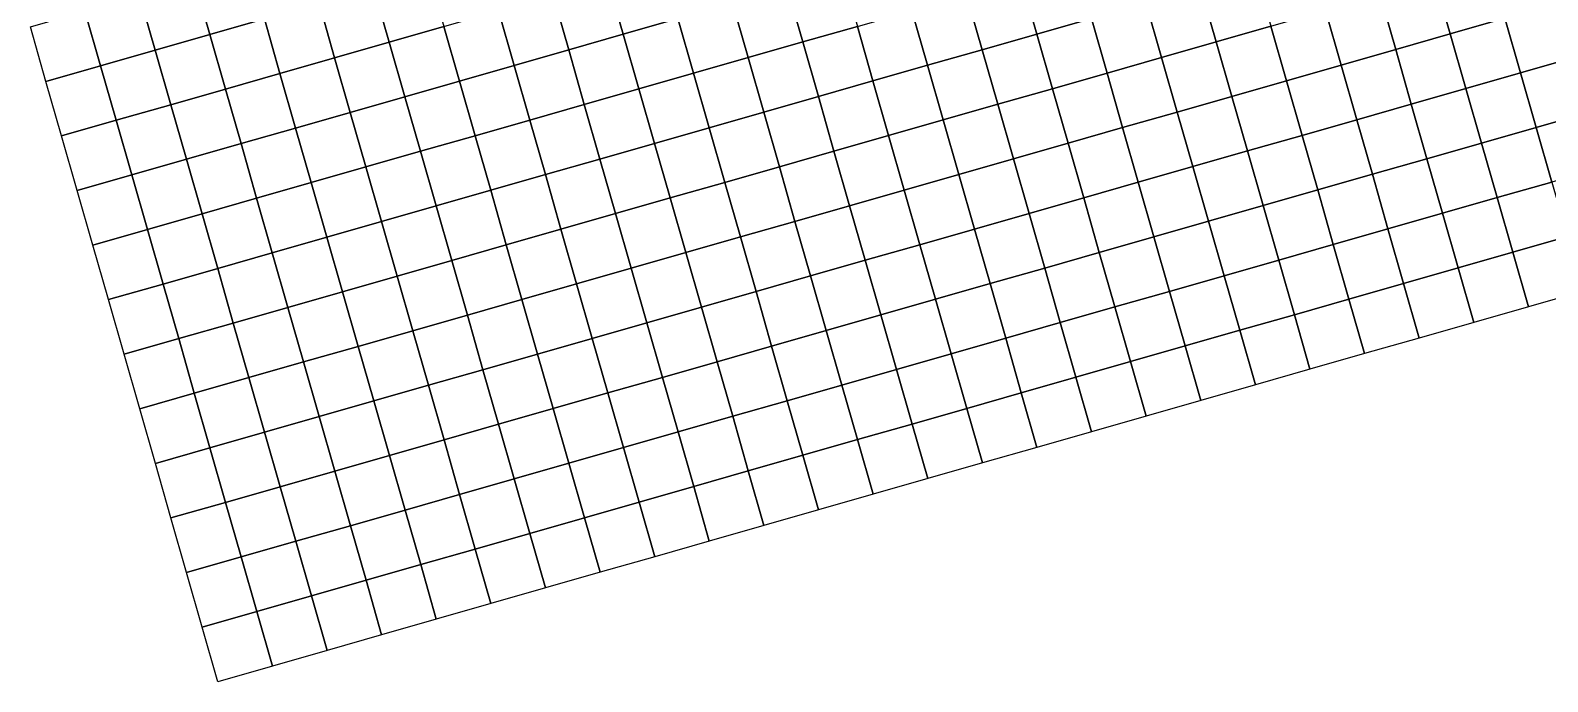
# Model space of a CAD drawing. Header units: metres. Extents: x -4.4 to 1.5, y 0.13 to 3.76.
# Drawn here: x -4.121 to -1.45, y 0.128 to 1.275 of the extents above; entities that cross this region are included whole.
import ezdxf

# ---------------------------------------------------------------- set-up
doc = ezdxf.new("R2010")
doc.units = ezdxf.units.M

msp = doc.modelspace()

# ---------------------------------------------------------------- linework, layer by layer
at = {"layer": 'A2_v2'}
for points in [[(-3.8325, 1.3638, -1.0514), (-3.7364, 1.3913, -1.0536), (-3.7089, 1.2952, -1.1254), (-3.805, 1.2677, -1.1233)], [(-3.1045, 1.3641, -1.1303), (-3.0084, 1.3916, -1.1192), (-2.9809, 1.2955, -1.1885), (-3.077, 1.268, -1.2004)], [(-2.3765, 1.3644, -1.2743), (-2.2804, 1.3919, -1.2756), (-2.2528, 1.2958, -1.3572), (-2.349, 1.2683, -1.3567)], [(-1.6485, 1.3647, -1.4597), (-1.5523, 1.3923, -1.4625), (-1.5248, 1.2961, -1.5474), (-1.621, 1.2686, -1.5443)], [(-3.9287, 1.3363, -1.0495), (-3.8325, 1.3638, -1.0514), (-3.805, 1.2677, -1.1233), (-3.9011, 1.2401, -1.1202)], [(-3.5166, 1.3502, -1.1271), (-3.4204, 1.3777, -1.1209), (-3.3929, 1.2816, -1.194), (-3.4891, 1.2541, -1.2027)], [(-3.2006, 1.3366, -1.1537), (-3.1045, 1.3641, -1.1303), (-3.077, 1.268, -1.2004), (-3.1731, 1.2405, -1.2289)], [(-2.7886, 1.3505, -1.1897), (-2.6924, 1.378, -1.1945), (-2.6649, 1.2819, -1.2677), (-2.7611, 1.2544, -1.2616)], [(-2.4726, 1.3369, -1.2731), (-2.3765, 1.3644, -1.2743), (-2.349, 1.2683, -1.3567), (-2.4451, 1.2408, -1.3546)], [(-2.0606, 1.3508, -1.363), (-1.9644, 1.3783, -1.3649), (-1.9369, 1.2822, -1.4496), (-2.033, 1.2547, -1.4468)], [(-1.7446, 1.3372, -1.456), (-1.6485, 1.3647, -1.4597), (-1.621, 1.2686, -1.5443), (-1.7171, 1.2411, -1.5411)], [(-4.0248, 1.3088, -1.0468), (-3.9287, 1.3363, -1.0495), (-3.9011, 1.2401, -1.1202), (-3.9973, 1.2126, -1.1165)], [(-3.6127, 1.3227, -1.1267), (-3.5166, 1.3502, -1.1271), (-3.4891, 1.2541, -1.2027), (-3.5852, 1.2265, -1.1977)], [(-3.2968, 1.3091, -1.177), (-3.2006, 1.3366, -1.1537), (-3.1731, 1.2405, -1.2289), (-3.2693, 1.2129, -1.2505)], [(-2.8847, 1.323, -1.186), (-2.7886, 1.3505, -1.1897), (-2.7611, 1.2544, -1.2616), (-2.8572, 1.2269, -1.2573)], [(-2.5688, 1.3094, -1.2717), (-2.4726, 1.3369, -1.2731), (-2.4451, 1.2408, -1.3546), (-2.5413, 1.2133, -1.3545)], [(-2.1567, 1.3233, -1.3607), (-2.0606, 1.3508, -1.363), (-2.033, 1.2547, -1.4468), (-2.1292, 1.2272, -1.4456)], [(-1.8408, 1.3097, -1.4532), (-1.7446, 1.3372, -1.456), (-1.7171, 1.2411, -1.5411), (-1.8133, 1.2136, -1.5374)], [(-3.7089, 1.2952, -1.1254), (-3.6127, 1.3227, -1.1267), (-3.5852, 1.2265, -1.1977), (-3.6814, 1.199, -1.1984)], [(-3.3929, 1.2816, -1.194), (-3.2968, 1.3091, -1.177), (-3.2693, 1.2129, -1.2505), (-3.3654, 1.1854, -1.2695)], [(-2.9809, 1.2955, -1.1885), (-2.8847, 1.323, -1.186), (-2.8572, 1.2269, -1.2573), (-2.9533, 1.1993, -1.26)], [(-2.6649, 1.2819, -1.2677), (-2.5688, 1.3094, -1.2717), (-2.5413, 1.2133, -1.3545), (-2.6374, 1.1857, -1.3483)], [(-2.2528, 1.2958, -1.3572), (-2.1567, 1.3233, -1.3607), (-2.1292, 1.2272, -1.4456), (-2.2253, 1.1997, -1.4432)], [(-1.9369, 1.2822, -1.4496), (-1.8408, 1.3097, -1.4532), (-1.8133, 1.2136, -1.5374), (-1.9094, 1.1861, -1.5335)], [(-1.5248, 1.2961, -1.5474), (-1.4287, 1.3236, -1.5518), (-1.4012, 1.2275, -1.6118), (-1.4973, 1.2, -1.6092)], [(-4.1209, 1.2813, -1.043), (-4.0248, 1.3088, -1.0468), (-3.9973, 1.2126, -1.1165), (-4.0934, 1.1851, -1.1124)], [(-3.805, 1.2677, -1.1233), (-3.7089, 1.2952, -1.1254), (-3.6814, 1.199, -1.1984), (-3.7775, 1.1715, -1.196)], [(-3.077, 1.268, -1.2004), (-2.9809, 1.2955, -1.1885), (-2.9533, 1.1993, -1.26), (-3.0495, 1.1718, -1.2724)], [(-2.349, 1.2683, -1.3567), (-2.2528, 1.2958, -1.3572), (-2.2253, 1.1997, -1.4432), (-2.3215, 1.1721, -1.44)], [(-1.621, 1.2686, -1.5443), (-1.5248, 1.2961, -1.5474), (-1.4973, 1.2, -1.6092), (-1.5935, 1.1725, -1.6068)], [(-3.9011, 1.2401, -1.1202), (-3.805, 1.2677, -1.1233), (-3.7775, 1.1715, -1.196), (-3.8736, 1.144, -1.1909)], [(-3.4891, 1.2541, -1.2027), (-3.3929, 1.2816, -1.194), (-3.3654, 1.1854, -1.2695), (-3.4616, 1.1579, -1.2765)], [(-3.1731, 1.2405, -1.2289), (-3.077, 1.268, -1.2004), (-3.0495, 1.1718, -1.2724), (-3.1456, 1.1443, -1.3009)], [(-2.7611, 1.2544, -1.2616), (-2.6649, 1.2819, -1.2677), (-2.6374, 1.1857, -1.3483), (-2.7335, 1.1582, -1.3413)], [(-2.4451, 1.2408, -1.3546), (-2.349, 1.2683, -1.3567), (-2.3215, 1.1721, -1.44), (-2.4176, 1.1446, -1.4362)], [(-2.033, 1.2547, -1.4468), (-1.9369, 1.2822, -1.4496), (-1.9094, 1.1861, -1.5335), (-2.0055, 1.1585, -1.5305)], [(-1.7171, 1.2411, -1.5411), (-1.621, 1.2686, -1.5443), (-1.5935, 1.1725, -1.6068), (-1.6896, 1.1449, -1.6044)], [(-3.9973, 1.2126, -1.1165), (-3.9011, 1.2401, -1.1202), (-3.8736, 1.144, -1.1909), (-3.9698, 1.1165, -1.187)], [(-3.5852, 1.2265, -1.1977), (-3.4891, 1.2541, -1.2027), (-3.4616, 1.1579, -1.2765), (-3.5577, 1.1304, -1.269)], [(-3.2693, 1.2129, -1.2505), (-3.1731, 1.2405, -1.2289), (-3.1456, 1.1443, -1.3009), (-3.2418, 1.1168, -1.3228)], [(-2.8572, 1.2269, -1.2573), (-2.7611, 1.2544, -1.2616), (-2.7335, 1.1582, -1.3413), (-2.8297, 1.1307, -1.3321)], [(-2.5413, 1.2133, -1.3545), (-2.4451, 1.2408, -1.3546), (-2.4176, 1.1446, -1.4362), (-2.5138, 1.1171, -1.4339)], [(-2.1292, 1.2272, -1.4456), (-2.033, 1.2547, -1.4468), (-2.0055, 1.1585, -1.5305), (-2.1017, 1.131, -1.5276)], [(-1.8133, 1.2136, -1.5374), (-1.7171, 1.2411, -1.5411), (-1.6896, 1.1449, -1.6044), (-1.7857, 1.1174, -1.6017)], [(-4.0934, 1.1851, -1.1124), (-3.9973, 1.2126, -1.1165), (-3.9698, 1.1165, -1.187), (-4.0659, 1.089, -1.1839)], [(-3.6814, 1.199, -1.1984), (-3.5852, 1.2265, -1.1977), (-3.5577, 1.1304, -1.269), (-3.6538, 1.1029, -1.2691)], [(-3.3654, 1.1854, -1.2695), (-3.2693, 1.2129, -1.2505), (-3.2418, 1.1168, -1.3228), (-3.3379, 1.0893, -1.338)], [(-2.9533, 1.1993, -1.26), (-2.8572, 1.2269, -1.2573), (-2.8297, 1.1307, -1.3321), (-2.9258, 1.1032, -1.3297)], [(-2.6374, 1.1857, -1.3483), (-2.5413, 1.2133, -1.3545), (-2.5138, 1.1171, -1.4339), (-2.6099, 1.0896, -1.4228)], [(-2.2253, 1.1997, -1.4432), (-2.1292, 1.2272, -1.4456), (-2.1017, 1.131, -1.5276), (-2.1978, 1.1035, -1.5264)], [(-1.9094, 1.1861, -1.5335), (-1.8133, 1.2136, -1.5374), (-1.7857, 1.1174, -1.6017), (-1.8819, 1.0899, -1.5995)], [(-1.4973, 1.2, -1.6092), (-1.4012, 1.2275, -1.6118), (-1.3737, 1.1313, -1.6701), (-1.4698, 1.1038, -1.6676)], [(-3.7775, 1.1715, -1.196), (-3.6814, 1.199, -1.1984), (-3.6538, 1.1029, -1.2691), (-3.75, 1.0754, -1.2669)], [(-3.4616, 1.1579, -1.2765), (-3.3654, 1.1854, -1.2695), (-3.3379, 1.0893, -1.338), (-3.434, 1.0618, -1.3472)], [(-3.0495, 1.1718, -1.2724), (-2.9533, 1.1993, -1.26), (-2.9258, 1.1032, -1.3297), (-3.022, 1.0757, -1.3414)], [(-2.7335, 1.1582, -1.3413), (-2.6374, 1.1857, -1.3483), (-2.6099, 1.0896, -1.4228), (-2.706, 1.0621, -1.4145)], [(-2.3215, 1.1721, -1.44), (-2.2253, 1.1997, -1.4432), (-2.1978, 1.1035, -1.5264), (-2.294, 1.076, -1.5255)], [(-2.0055, 1.1585, -1.5305), (-1.9094, 1.1861, -1.5335), (-1.8819, 1.0899, -1.5995), (-1.978, 1.0624, -1.5964)], [(-1.5935, 1.1725, -1.6068), (-1.4973, 1.2, -1.6092), (-1.4698, 1.1038, -1.6676), (-1.5659, 1.0763, -1.6661)], [(-3.8736, 1.144, -1.1909), (-3.7775, 1.1715, -1.196), (-3.75, 1.0754, -1.2669), (-3.8461, 1.0479, -1.2624)], [(-3.5577, 1.1304, -1.269), (-3.4616, 1.1579, -1.2765), (-3.434, 1.0618, -1.3472), (-3.5302, 1.0343, -1.3412)], [(-3.1456, 1.1443, -1.3009), (-3.0495, 1.1718, -1.2724), (-3.022, 1.0757, -1.3414), (-3.1181, 1.0482, -1.3619)], [(-2.8297, 1.1307, -1.3321), (-2.7335, 1.1582, -1.3413), (-2.706, 1.0621, -1.4145), (-2.8022, 1.0346, -1.4052)], [(-2.4176, 1.1446, -1.4362), (-2.3215, 1.1721, -1.44), (-2.294, 1.076, -1.5255), (-2.3901, 1.0485, -1.5215)], [(-2.1017, 1.131, -1.5276), (-2.0055, 1.1585, -1.5305), (-1.978, 1.0624, -1.5964), (-2.0742, 1.0349, -1.5946)], [(-1.6896, 1.1449, -1.6044), (-1.5935, 1.1725, -1.6068), (-1.5659, 1.0763, -1.6661), (-1.6621, 1.0488, -1.6649)], [(-3.9698, 1.1165, -1.187), (-3.8736, 1.144, -1.1909), (-3.8461, 1.0479, -1.2624), (-3.9423, 1.0203, -1.2592)], [(-3.6538, 1.1029, -1.2691), (-3.5577, 1.1304, -1.269), (-3.5302, 1.0343, -1.3412), (-3.6263, 1.0068, -1.3409)], [(-3.2418, 1.1168, -1.3228), (-3.1456, 1.1443, -1.3009), (-3.1181, 1.0482, -1.3619), (-3.2142, 1.0207, -1.3799)], [(-2.9258, 1.1032, -1.3297), (-2.8297, 1.1307, -1.3321), (-2.8022, 1.0346, -1.4052), (-2.8983, 1.0071, -1.4033)], [(-2.5138, 1.1171, -1.4339), (-2.4176, 1.1446, -1.4362), (-2.3901, 1.0485, -1.5215), (-2.4862, 1.021, -1.5185)], [(-2.1978, 1.1035, -1.5264), (-2.1017, 1.131, -1.5276), (-2.0742, 1.0349, -1.5946), (-2.1703, 1.0074, -1.594)], [(-1.7857, 1.1174, -1.6017), (-1.6896, 1.1449, -1.6044), (-1.6621, 1.0488, -1.6649), (-1.7582, 1.0213, -1.6637)], [(-1.4698, 1.1038, -1.6676), (-1.3737, 1.1313, -1.6701), (-1.3462, 1.0352, -1.7242), (-1.4423, 1.0077, -1.7229)], [(-4.0659, 1.089, -1.1839), (-3.9698, 1.1165, -1.187), (-3.9423, 1.0203, -1.2592), (-4.0384, 0.9928, -1.2567)], [(-3.75, 1.0754, -1.2669), (-3.6538, 1.1029, -1.2691), (-3.6263, 1.0068, -1.3409), (-3.7225, 0.9792, -1.3388)], [(-3.3379, 1.0893, -1.338), (-3.2418, 1.1168, -1.3228), (-3.2142, 1.0207, -1.3799), (-3.3104, 0.9932, -1.3997)], [(-3.022, 1.0757, -1.3414), (-2.9258, 1.1032, -1.3297), (-2.8983, 1.0071, -1.4033), (-2.9945, 0.9796, -1.4141)], [(-2.6099, 1.0896, -1.4228), (-2.5138, 1.1171, -1.4339), (-2.4862, 1.021, -1.5185), (-2.5824, 0.9935, -1.5103)], [(-2.294, 1.076, -1.5255), (-2.1978, 1.1035, -1.5264), (-2.1703, 1.0074, -1.594), (-2.2664, 0.9799, -1.5933)], [(-1.8819, 1.0899, -1.5995), (-1.7857, 1.1174, -1.6017), (-1.7582, 1.0213, -1.6637), (-1.8544, 0.9938, -1.662)], [(-1.5659, 1.0763, -1.6661), (-1.4698, 1.1038, -1.6676), (-1.4423, 1.0077, -1.7229), (-1.5384, 0.9802, -1.7225)], [(-3.8461, 1.0479, -1.2624), (-3.75, 1.0754, -1.2669), (-3.7225, 0.9792, -1.3388), (-3.8186, 0.9517, -1.3342)], [(-3.434, 1.0618, -1.3472), (-3.3379, 1.0893, -1.338), (-3.3104, 0.9932, -1.3997), (-3.4065, 0.9656, -1.4079)], [(-3.1181, 1.0482, -1.3619), (-3.022, 1.0757, -1.3414), (-2.9945, 0.9796, -1.4141), (-3.0906, 0.952, -1.4292)], [(-2.706, 1.0621, -1.4145), (-2.6099, 1.0896, -1.4228), (-2.5824, 0.9935, -1.5103), (-2.6785, 0.966, -1.5003)], [(-2.3901, 1.0485, -1.5215), (-2.294, 1.076, -1.5255), (-2.2664, 0.9799, -1.5933), (-2.3626, 0.9524, -1.5915)], [(-1.978, 1.0624, -1.5964), (-1.8819, 1.0899, -1.5995), (-1.8544, 0.9938, -1.662), (-1.9505, 0.9663, -1.6604)], [(-1.6621, 1.0488, -1.6649), (-1.5659, 1.0763, -1.6661), (-1.5384, 0.9802, -1.7225), (-1.6346, 0.9527, -1.7226)], [(-3.9423, 1.0203, -1.2592), (-3.8461, 1.0479, -1.2624), (-3.8186, 0.9517, -1.3342), (-3.9147, 0.9242, -1.3309)], [(-3.5302, 1.0343, -1.3412), (-3.434, 1.0618, -1.3472), (-3.4065, 0.9656, -1.4079), (-3.5027, 0.9381, -1.4097)], [(-3.2142, 1.0207, -1.3799), (-3.1181, 1.0482, -1.3619), (-3.0906, 0.952, -1.4292), (-3.1867, 0.9245, -1.4464)], [(-2.8022, 1.0346, -1.4052), (-2.706, 1.0621, -1.4145), (-2.6785, 0.966, -1.5003), (-2.7747, 0.9384, -1.4874)], [(-2.4862, 1.021, -1.5185), (-2.3901, 1.0485, -1.5215), (-2.3626, 0.9524, -1.5915), (-2.4587, 0.9248, -1.5901)], [(-2.0742, 1.0349, -1.5946), (-1.978, 1.0624, -1.5964), (-1.9505, 0.9663, -1.6604), (-2.0466, 0.9388, -1.6597)], [(-1.7582, 1.0213, -1.6637), (-1.6621, 1.0488, -1.6649), (-1.6346, 0.9527, -1.7226), (-1.7307, 0.9252, -1.7217)], [(-4.0384, 0.9928, -1.2567), (-3.9423, 1.0203, -1.2592), (-3.9147, 0.9242, -1.3309), (-4.0109, 0.8967, -1.3284)], [(-3.6263, 1.0068, -1.3409), (-3.5302, 1.0343, -1.3412), (-3.5027, 0.9381, -1.4097), (-3.5988, 0.9106, -1.4104)], [(-3.3104, 0.9932, -1.3997), (-3.2142, 1.0207, -1.3799), (-3.1867, 0.9245, -1.4464), (-3.2829, 0.897, -1.4621)], [(-2.8983, 1.0071, -1.4033), (-2.8022, 1.0346, -1.4052), (-2.7747, 0.9384, -1.4874), (-2.8708, 0.9109, -1.4826)], [(-2.5824, 0.9935, -1.5103), (-2.4862, 1.021, -1.5185), (-2.4587, 0.9248, -1.5901), (-2.5549, 0.8973, -1.5876)], [(-2.1703, 1.0074, -1.594), (-2.0742, 1.0349, -1.5946), (-2.0466, 0.9388, -1.6597), (-2.1428, 0.9112, -1.658)], [(-1.8544, 0.9938, -1.662), (-1.7582, 1.0213, -1.6637), (-1.7307, 0.9252, -1.7217), (-1.8269, 0.8976, -1.7211)], [(-3.7225, 0.9792, -1.3388), (-3.6263, 1.0068, -1.3409), (-3.5988, 0.9106, -1.4104), (-3.695, 0.8831, -1.4101)], [(-3.4065, 0.9656, -1.4079), (-3.3104, 0.9932, -1.3997), (-3.2829, 0.897, -1.4621), (-3.379, 0.8695, -1.4718)], [(-2.9945, 0.9796, -1.4141), (-2.8983, 1.0071, -1.4033), (-2.8708, 0.9109, -1.4826), (-2.9669, 0.8834, -1.4875)], [(-2.6785, 0.966, -1.5003), (-2.5824, 0.9935, -1.5103), (-2.5549, 0.8973, -1.5876), (-2.651, 0.8698, -1.5795)], [(-2.2664, 0.9799, -1.5933), (-2.1703, 1.0074, -1.594), (-2.1428, 0.9112, -1.658), (-2.2389, 0.8837, -1.6578)], [(-1.9505, 0.9663, -1.6604), (-1.8544, 0.9938, -1.662), (-1.8269, 0.8976, -1.7211), (-1.923, 0.8701, -1.7213)], [(-1.5384, 0.9802, -1.7225), (-1.4423, 1.0077, -1.7229), (-1.4148, 0.9116, -1.7618), (-1.5109, 0.884, -1.7627)], [(-3.8186, 0.9517, -1.3342), (-3.7225, 0.9792, -1.3388), (-3.695, 0.8831, -1.4101), (-3.7911, 0.8556, -1.4059)], [(-3.5027, 0.9381, -1.4097), (-3.4065, 0.9656, -1.4079), (-3.379, 0.8695, -1.4718), (-3.4752, 0.842, -1.4773)], [(-3.0906, 0.952, -1.4292), (-2.9945, 0.9796, -1.4141), (-2.9669, 0.8834, -1.4875), (-3.0631, 0.8559, -1.4983)], [(-2.7747, 0.9384, -1.4874), (-2.6785, 0.966, -1.5003), (-2.651, 0.8698, -1.5795), (-2.7471, 0.8423, -1.5681)], [(-2.3626, 0.9524, -1.5915), (-2.2664, 0.9799, -1.5933), (-2.2389, 0.8837, -1.6578), (-2.3351, 0.8562, -1.6563)], [(-2.0466, 0.9388, -1.6597), (-1.9505, 0.9663, -1.6604), (-1.923, 0.8701, -1.7213), (-2.0191, 0.8426, -1.7204)], [(-1.6346, 0.9527, -1.7226), (-1.5384, 0.9802, -1.7225), (-1.5109, 0.884, -1.7627), (-1.6071, 0.8565, -1.763)], [(-3.9147, 0.9242, -1.3309), (-3.8186, 0.9517, -1.3342), (-3.7911, 0.8556, -1.4059), (-3.8872, 0.8281, -1.4029)], [(-3.5988, 0.9106, -1.4104), (-3.5027, 0.9381, -1.4097), (-3.4752, 0.842, -1.4773), (-3.5713, 0.8145, -1.4775)], [(-3.1867, 0.9245, -1.4464), (-3.0906, 0.952, -1.4292), (-3.0631, 0.8559, -1.4983), (-3.1592, 0.8284, -1.5114)], [(-2.8708, 0.9109, -1.4826), (-2.7747, 0.9384, -1.4874), (-2.7471, 0.8423, -1.5681), (-2.8433, 0.8148, -1.5625)], [(-2.4587, 0.9248, -1.5901), (-2.3626, 0.9524, -1.5915), (-2.3351, 0.8562, -1.6563), (-2.4312, 0.8287, -1.6546)], [(-2.1428, 0.9112, -1.658), (-2.0466, 0.9388, -1.6597), (-2.0191, 0.8426, -1.7204), (-2.1153, 0.8151, -1.7206)], [(-1.7307, 0.9252, -1.7217), (-1.6346, 0.9527, -1.7226), (-1.6071, 0.8565, -1.763), (-1.7032, 0.829, -1.7637)], [(-4.0109, 0.8967, -1.3284), (-3.9147, 0.9242, -1.3309), (-3.8872, 0.8281, -1.4029), (-3.9834, 0.8006, -1.4009)], [(-3.695, 0.8831, -1.4101), (-3.5988, 0.9106, -1.4104), (-3.5713, 0.8145, -1.4775), (-3.6674, 0.787, -1.4786)], [(-3.2829, 0.897, -1.4621), (-3.1867, 0.9245, -1.4464), (-3.1592, 0.8284, -1.5114), (-3.2554, 0.8009, -1.5247)], [(-2.9669, 0.8834, -1.4875), (-2.8708, 0.9109, -1.4826), (-2.8433, 0.8148, -1.5625), (-2.9394, 0.7873, -1.5658)], [(-2.5549, 0.8973, -1.5876), (-2.4587, 0.9248, -1.5901), (-2.4312, 0.8287, -1.6546), (-2.5274, 0.8012, -1.6545)], [(-2.2389, 0.8837, -1.6578), (-2.1428, 0.9112, -1.658), (-2.1153, 0.8151, -1.7206), (-2.2114, 0.7876, -1.7205)], [(-1.8269, 0.8976, -1.7211), (-1.7307, 0.9252, -1.7217), (-1.7032, 0.829, -1.7637), (-1.7993, 0.8015, -1.7648)], [(-1.5109, 0.884, -1.7627), (-1.4148, 0.9116, -1.7618), (-1.3873, 0.8154, -1.7859), (-1.4834, 0.7879, -1.7873)], [(-3.7911, 0.8556, -1.4059), (-3.695, 0.8831, -1.4101), (-3.6674, 0.787, -1.4786), (-3.7636, 0.7594, -1.4755)], [(-3.379, 0.8695, -1.4718), (-3.2829, 0.897, -1.4621), (-3.2554, 0.8009, -1.5247), (-3.3515, 0.7734, -1.5323)], [(-3.0631, 0.8559, -1.4983), (-2.9669, 0.8834, -1.4875), (-2.9394, 0.7873, -1.5658), (-3.0356, 0.7598, -1.5724)], [(-2.651, 0.8698, -1.5795), (-2.5549, 0.8973, -1.5876), (-2.5274, 0.8012, -1.6545), (-2.6235, 0.7737, -1.6499)], [(-2.3351, 0.8562, -1.6563), (-2.2389, 0.8837, -1.6578), (-2.2114, 0.7876, -1.7205), (-2.3076, 0.7601, -1.7199)], [(-1.923, 0.8701, -1.7213), (-1.8269, 0.8976, -1.7211), (-1.7993, 0.8015, -1.7648), (-1.8955, 0.774, -1.7651)], [(-1.6071, 0.8565, -1.763), (-1.5109, 0.884, -1.7627), (-1.4834, 0.7879, -1.7873), (-1.5795, 0.7604, -1.7888)], [(-3.8872, 0.8281, -1.4029), (-3.7911, 0.8556, -1.4059), (-3.7636, 0.7594, -1.4755), (-3.8597, 0.7319, -1.4739)], [(-3.4752, 0.842, -1.4773), (-3.379, 0.8695, -1.4718), (-3.3515, 0.7734, -1.5323), (-3.4476, 0.7458, -1.5366)], [(-3.1592, 0.8284, -1.5114), (-3.0631, 0.8559, -1.4983), (-3.0356, 0.7598, -1.5724), (-3.1317, 0.7322, -1.583)], [(-2.7471, 0.8423, -1.5681), (-2.651, 0.8698, -1.5795), (-2.6235, 0.7737, -1.6499), (-2.7196, 0.7462, -1.6412)], [(-2.4312, 0.8287, -1.6546), (-2.3351, 0.8562, -1.6563), (-2.3076, 0.7601, -1.7199), (-2.4037, 0.7326, -1.7199)], [(-2.0191, 0.8426, -1.7204), (-1.923, 0.8701, -1.7213), (-1.8955, 0.774, -1.7651), (-1.9916, 0.7465, -1.7658)], [(-1.7032, 0.829, -1.7637), (-1.6071, 0.8565, -1.763), (-1.5795, 0.7604, -1.7888), (-1.6757, 0.7329, -1.7904)], [(-3.5713, 0.8145, -1.4775), (-3.4752, 0.842, -1.4773), (-3.4476, 0.7458, -1.5366), (-3.5438, 0.7183, -1.5371)], [(-3.2554, 0.8009, -1.5247), (-3.1592, 0.8284, -1.5114), (-3.1317, 0.7322, -1.583), (-3.2278, 0.7047, -1.5918)], [(-2.8433, 0.8148, -1.5625), (-2.7471, 0.8423, -1.5681), (-2.7196, 0.7462, -1.6412), (-2.8158, 0.7186, -1.6395)], [(-2.5274, 0.8012, -1.6545), (-2.4312, 0.8287, -1.6546), (-2.4037, 0.7326, -1.7199), (-2.4998, 0.705, -1.7218)], [(-2.1153, 0.8151, -1.7206), (-2.0191, 0.8426, -1.7204), (-1.9916, 0.7465, -1.7658), (-2.0878, 0.719, -1.7668)], [(-1.7993, 0.8015, -1.7648), (-1.7032, 0.829, -1.7637), (-1.6757, 0.7329, -1.7904), (-1.7718, 0.7054, -1.7928)], [(-3.9834, 0.8006, -1.4009), (-3.8872, 0.8281, -1.4029), (-3.8597, 0.7319, -1.4739), (-3.9559, 0.7044, -1.4725)], [(-3.6674, 0.787, -1.4786), (-3.5713, 0.8145, -1.4775), (-3.5438, 0.7183, -1.5371), (-3.6399, 0.6908, -1.538)], [(-2.9394, 0.7873, -1.5658), (-2.8433, 0.8148, -1.5625), (-2.8158, 0.7186, -1.6395), (-2.9119, 0.6911, -1.644)], [(-2.2114, 0.7876, -1.7205), (-2.1153, 0.8151, -1.7206), (-2.0878, 0.719, -1.7668), (-2.1839, 0.6914, -1.7674)], [(-1.8955, 0.774, -1.7651), (-1.7993, 0.8015, -1.7648), (-1.7718, 0.7054, -1.7928), (-1.868, 0.6778, -1.7943)], [(-3.7636, 0.7594, -1.4755), (-3.6674, 0.787, -1.4786), (-3.6399, 0.6908, -1.538), (-3.7361, 0.6633, -1.5375)], [(-3.3515, 0.7734, -1.5323), (-3.2554, 0.8009, -1.5247), (-3.2278, 0.7047, -1.5918), (-3.324, 0.6772, -1.5978)], [(-3.0356, 0.7598, -1.5724), (-2.9394, 0.7873, -1.5658), (-2.9119, 0.6911, -1.644), (-3.0081, 0.6636, -1.6522)], [(-2.6235, 0.7737, -1.6499), (-2.5274, 0.8012, -1.6545), (-2.4998, 0.705, -1.7218), (-2.596, 0.6775, -1.719)], [(-2.3076, 0.7601, -1.7199), (-2.2114, 0.7876, -1.7205), (-2.1839, 0.6914, -1.7674), (-2.28, 0.6639, -1.768)], [(-3.8597, 0.7319, -1.4739), (-3.7636, 0.7594, -1.4755), (-3.7361, 0.6633, -1.5375), (-3.8322, 0.6358, -1.5378)], [(-3.4476, 0.7458, -1.5366), (-3.3515, 0.7734, -1.5323), (-3.324, 0.6772, -1.5978), (-3.4201, 0.6497, -1.6006)], [(-3.1317, 0.7322, -1.583), (-3.0356, 0.7598, -1.5724), (-3.0081, 0.6636, -1.6522), (-3.1042, 0.6361, -1.658)], [(-2.7196, 0.7462, -1.6412), (-2.6235, 0.7737, -1.6499), (-2.596, 0.6775, -1.719), (-2.6921, 0.65, -1.7155)], [(-2.4037, 0.7326, -1.7199), (-2.3076, 0.7601, -1.7199), (-2.28, 0.6639, -1.768), (-2.3762, 0.6364, -1.7717)], [(-1.9916, 0.7465, -1.7658), (-1.8955, 0.774, -1.7651), (-1.868, 0.6778, -1.7943), (-1.9641, 0.6503, -1.7961)], [(-3.9559, 0.7044, -1.4725), (-3.8597, 0.7319, -1.4739), (-3.8322, 0.6358, -1.5378), (-3.9283, 0.6083, -1.5386)], [(-3.5438, 0.7183, -1.5371), (-3.4476, 0.7458, -1.5366), (-3.4201, 0.6497, -1.6006), (-3.5163, 0.6222, -1.6023)], [(-3.2278, 0.7047, -1.5918), (-3.1317, 0.7322, -1.583), (-3.1042, 0.6361, -1.658), (-3.2003, 0.6086, -1.6628)], [(-2.8158, 0.7186, -1.6395), (-2.7196, 0.7462, -1.6412), (-2.6921, 0.65, -1.7155), (-2.7883, 0.6225, -1.7186)], [(-2.4998, 0.705, -1.7218), (-2.4037, 0.7326, -1.7199), (-2.3762, 0.6364, -1.7717), (-2.4723, 0.6089, -1.7748)], [(-2.0878, 0.719, -1.7668), (-1.9916, 0.7465, -1.7658), (-1.9641, 0.6503, -1.7961), (-2.0602, 0.6228, -1.798)], [(-3.6399, 0.6908, -1.538), (-3.5438, 0.7183, -1.5371), (-3.5163, 0.6222, -1.6023), (-3.6124, 0.5947, -1.6034)], [(-3.324, 0.6772, -1.5978), (-3.2278, 0.7047, -1.5918), (-3.2003, 0.6086, -1.6628), (-3.2965, 0.5811, -1.6657)], [(-2.9119, 0.6911, -1.644), (-2.8158, 0.7186, -1.6395), (-2.7883, 0.6225, -1.7186), (-2.8844, 0.595, -1.7244)], [(-2.596, 0.6775, -1.719), (-2.4998, 0.705, -1.7218), (-2.4723, 0.6089, -1.7748), (-2.5685, 0.5814, -1.7752)], [(-2.1839, 0.6914, -1.7674), (-2.0878, 0.719, -1.7668), (-2.0602, 0.6228, -1.798), (-2.1564, 0.5953, -1.7999)], [(-3.7361, 0.6633, -1.5375), (-3.6399, 0.6908, -1.538), (-3.6124, 0.5947, -1.6034), (-3.7086, 0.5672, -1.6037)], [(-3.4201, 0.6497, -1.6006), (-3.324, 0.6772, -1.5978), (-3.2965, 0.5811, -1.6657), (-3.3926, 0.5536, -1.6669)], [(-3.0081, 0.6636, -1.6522), (-2.9119, 0.6911, -1.644), (-2.8844, 0.595, -1.7244), (-2.9805, 0.5675, -1.7372)], [(-2.6921, 0.65, -1.7155), (-2.596, 0.6775, -1.719), (-2.5685, 0.5814, -1.7752), (-2.6646, 0.5539, -1.7772)], [(-2.28, 0.6639, -1.768), (-2.1839, 0.6914, -1.7674), (-2.1564, 0.5953, -1.7999), (-2.2525, 0.5678, -1.8031)], [(-3.8322, 0.6358, -1.5378), (-3.7361, 0.6633, -1.5375), (-3.7086, 0.5672, -1.6037), (-3.8047, 0.5396, -1.6045)], [(-3.5163, 0.6222, -1.6023), (-3.4201, 0.6497, -1.6006), (-3.3926, 0.5536, -1.6669), (-3.4888, 0.526, -1.6682)], [(-3.1042, 0.6361, -1.658), (-3.0081, 0.6636, -1.6522), (-2.9805, 0.5675, -1.7372), (-3.0767, 0.54, -1.7377)], [(-2.7883, 0.6225, -1.7186), (-2.6921, 0.65, -1.7155), (-2.6646, 0.5539, -1.7772), (-2.7607, 0.5264, -1.7823)], [(-2.3762, 0.6364, -1.7717), (-2.28, 0.6639, -1.768), (-2.2525, 0.5678, -1.8031), (-2.3487, 0.5403, -1.811)], [(-3.9283, 0.6083, -1.5386), (-3.8322, 0.6358, -1.5378), (-3.8047, 0.5396, -1.6045), (-3.9008, 0.5121, -1.6056)], [(-3.6124, 0.5947, -1.6034), (-3.5163, 0.6222, -1.6023), (-3.4888, 0.526, -1.6682), (-3.5849, 0.4985, -1.669)], [(-3.2003, 0.6086, -1.6628), (-3.1042, 0.6361, -1.658), (-3.0767, 0.54, -1.7377), (-3.1728, 0.5124, -1.7371)], [(-2.8844, 0.595, -1.7244), (-2.7883, 0.6225, -1.7186), (-2.7607, 0.5264, -1.7823), (-2.8569, 0.4988, -1.7961)], [(-2.4723, 0.6089, -1.7748), (-2.3762, 0.6364, -1.7717), (-2.3487, 0.5403, -1.811), (-2.4448, 0.5128, -1.8161)], [(-3.7086, 0.5672, -1.6037), (-3.6124, 0.5947, -1.6034), (-3.5849, 0.4985, -1.669), (-3.681, 0.471, -1.6702)], [(-3.2965, 0.5811, -1.6657), (-3.2003, 0.6086, -1.6628), (-3.1728, 0.5124, -1.7371), (-3.269, 0.4849, -1.7343)], [(-2.9805, 0.5675, -1.7372), (-2.8844, 0.595, -1.7244), (-2.8569, 0.4988, -1.7961), (-2.953, 0.4713, -1.7985)], [(-2.5685, 0.5814, -1.7752), (-2.4723, 0.6089, -1.7748), (-2.4448, 0.5128, -1.8161), (-2.541, 0.4852, -1.8192)], [(-3.8047, 0.5396, -1.6045), (-3.7086, 0.5672, -1.6037), (-3.681, 0.471, -1.6702), (-3.7772, 0.4435, -1.6716)], [(-3.3926, 0.5536, -1.6669), (-3.2965, 0.5811, -1.6657), (-3.269, 0.4849, -1.7343), (-3.3651, 0.4574, -1.7337)], [(-3.0767, 0.54, -1.7377), (-2.9805, 0.5675, -1.7372), (-2.953, 0.4713, -1.7985), (-3.0492, 0.4438, -1.8014)], [(-2.6646, 0.5539, -1.7772), (-2.5685, 0.5814, -1.7752), (-2.541, 0.4852, -1.8192), (-2.6371, 0.4577, -1.8225)], [(-3.9008, 0.5121, -1.6056), (-3.8047, 0.5396, -1.6045), (-3.7772, 0.4435, -1.6716), (-3.8733, 0.416, -1.6729)], [(-3.4888, 0.526, -1.6682), (-3.3926, 0.5536, -1.6669), (-3.3651, 0.4574, -1.7337), (-3.4612, 0.4299, -1.7333)], [(-3.1728, 0.5124, -1.7371), (-3.0767, 0.54, -1.7377), (-3.0492, 0.4438, -1.8014), (-3.1453, 0.4163, -1.7953)], [(-2.7607, 0.5264, -1.7823), (-2.6646, 0.5539, -1.7772), (-2.6371, 0.4577, -1.8225), (-2.7332, 0.4302, -1.8276)], [(-3.5849, 0.4985, -1.669), (-3.4888, 0.526, -1.6682), (-3.4612, 0.4299, -1.7333), (-3.5574, 0.4024, -1.734)], [(-3.269, 0.4849, -1.7343), (-3.1728, 0.5124, -1.7371), (-3.1453, 0.4163, -1.7953), (-3.2414, 0.3888, -1.7911)], [(-2.8569, 0.4988, -1.7961), (-2.7607, 0.5264, -1.7823), (-2.7332, 0.4302, -1.8276), (-2.8294, 0.4027, -1.8423)], [(-3.681, 0.471, -1.6702), (-3.5849, 0.4985, -1.669), (-3.5574, 0.4024, -1.734), (-3.6535, 0.3749, -1.7362)], [(-3.3651, 0.4574, -1.7337), (-3.269, 0.4849, -1.7343), (-3.2414, 0.3888, -1.7911), (-3.3376, 0.3613, -1.7897)], [(-2.953, 0.4713, -1.7985), (-2.8569, 0.4988, -1.7961), (-2.8294, 0.4027, -1.8423), (-2.9255, 0.3752, -1.8487)], [(-3.7772, 0.4435, -1.6716), (-3.681, 0.471, -1.6702), (-3.6535, 0.3749, -1.7362), (-3.7497, 0.3474, -1.7381)], [(-3.4612, 0.4299, -1.7333), (-3.3651, 0.4574, -1.7337), (-3.3376, 0.3613, -1.7897), (-3.4337, 0.3338, -1.7888)], [(-3.0492, 0.4438, -1.8014), (-2.953, 0.4713, -1.7985), (-2.9255, 0.3752, -1.8487), (-3.0217, 0.3477, -1.8478)], [(-3.8733, 0.416, -1.6729), (-3.7772, 0.4435, -1.6716), (-3.7497, 0.3474, -1.7381), (-3.8458, 0.3199, -1.7396)], [(-3.5574, 0.4024, -1.734), (-3.4612, 0.4299, -1.7333), (-3.4337, 0.3338, -1.7888), (-3.5299, 0.3063, -1.7887)], [(-3.1453, 0.4163, -1.7953), (-3.0492, 0.4438, -1.8014), (-3.0217, 0.3477, -1.8478), (-3.1178, 0.3202, -1.8453)], [(-3.6535, 0.3749, -1.7362), (-3.5574, 0.4024, -1.734), (-3.5299, 0.3063, -1.7887), (-3.626, 0.2787, -1.7895)], [(-3.2414, 0.3888, -1.7911), (-3.1453, 0.4163, -1.7953), (-3.1178, 0.3202, -1.8453), (-3.2139, 0.2927, -1.8417)], [(-3.7497, 0.3474, -1.7381), (-3.6535, 0.3749, -1.7362), (-3.626, 0.2787, -1.7895), (-3.7222, 0.2512, -1.7905)], [(-3.3376, 0.3613, -1.7897), (-3.2414, 0.3888, -1.7911), (-3.2139, 0.2927, -1.8417), (-3.3101, 0.2651, -1.8376)], [(-3.8458, 0.3199, -1.7396), (-3.7497, 0.3474, -1.7381), (-3.7222, 0.2512, -1.7905), (-3.8183, 0.2237, -1.7926)], [(-3.4337, 0.3338, -1.7888), (-3.3376, 0.3613, -1.7897), (-3.3101, 0.2651, -1.8376), (-3.4062, 0.2376, -1.8382)], [(-3.5299, 0.3063, -1.7887), (-3.4337, 0.3338, -1.7888), (-3.4062, 0.2376, -1.8382), (-3.5024, 0.2101, -1.838)], [(-3.626, 0.2787, -1.7895), (-3.5299, 0.3063, -1.7887), (-3.5024, 0.2101, -1.838), (-3.5985, 0.1826, -1.8381)], [(-3.7222, 0.2512, -1.7905), (-3.626, 0.2787, -1.7895), (-3.5985, 0.1826, -1.8381), (-3.6946, 0.1551, -1.8386)], [(-3.8183, 0.2237, -1.7926), (-3.7222, 0.2512, -1.7905), (-3.6946, 0.1551, -1.8386), (-3.7908, 0.1276, -1.8395)]]:
    msp.add_3dface(points, dxfattribs=at)

doc.saveas('drawing.dxf')
